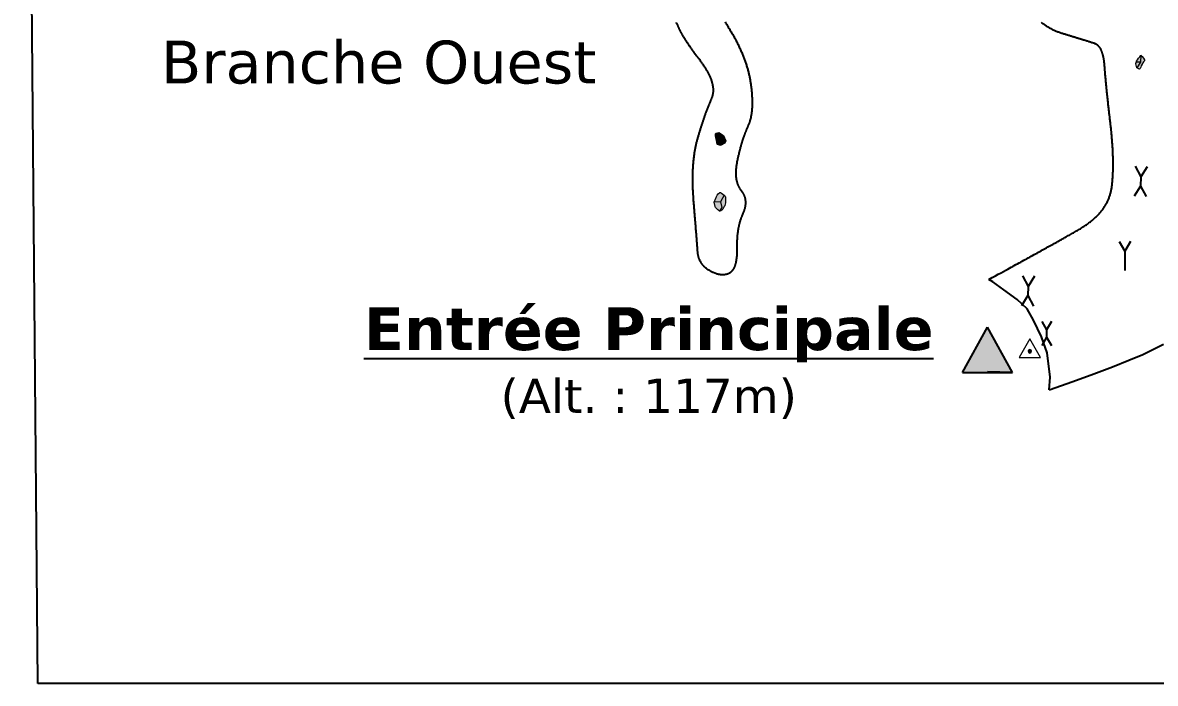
# Model space of a CAD drawing. Header units: metres. Extents: x -231 to 724, y -201 to 398.
# Drawn here: x -229.2 to -70.5, y 154.3 to 246.8 of the extents above; entities that cross this region are included whole.
import ezdxf

# ---------------------------------------------------------------- set-up
doc = ezdxf.new("R2010")
doc.units = ezdxf.units.M
doc.header["$MEASUREMENT"] = 0
for name, color, linetype in [('Espace Papier - Cadre Visible', 250, 'Continuous'), ('Topo Dessin - Divers', 92, 'Continuous'), ('Topo Dessin - Entrées', 224, 'Continuous'), ('Topo Dessin - Galeries', 10, 'Continuous'), ('Topo Dessin - Légendes Grosses', 176, 'Continuous'), ('Topo Dessin - Puits', 36, 'Continuous'), ('Topo Dessin - Sols', 32, 'Continuous'), ('Topo Dessin - Spéléothèmes', 26, 'Continuous')]:
    doc.layers.add(name, color=color, linetype=linetype)
doc.linetypes.add('RESSAUT_2', pattern='A,1,[136,SpeleoPuits.shx,S=1,R=0,X=0,Y=0],1', length=2)

# ---------------------------------------------------------------- blocks, each defined once
blk = doc.blocks.new('Station topo')
at = {"layer": 'Topo Dessin - Divers'}
h = blk.add_hatch(color=256, dxfattribs=at)
h.dxf.hatch_style = 2
edge = h.paths.add_edge_path()
edge.add_spline(control_points=[(0.25, 0), (0.25, -0.14), (0.14, -0.25), (0, -0.25), (-0.14, -0.25), (-0.25, -0.14), (-0.25, 0), (-0.25, 0.14), (-0.14, 0.25), (0, 0.25), (0.14, 0.25), (0.25, 0.14), (0.25, 0)], knot_values=[0, 0, 0, 0, 1, 1, 1, 2, 2, 2, 3, 3, 3, 4, 4, 4, 4], degree=3, periodic=0)
at = {"layer": 'Topo Dessin - Divers', "lineweight": 5}
blk.add_lwpolyline([(-1.5, -0.87), (1.5, -0.87), (0, 1.73), (-1.5, -0.87)], dxfattribs=at)
blk.add_open_spline([(0.25, 0), (0.25, -0.14), (0.14, -0.25), (0, -0.25), (-0.14, -0.25), (-0.25, -0.14), (-0.25, 0), (-0.25, 0.14), (-0.14, 0.25), (0, 0.25), (0.14, 0.25), (0.25, 0.14), (0.25, 0)], degree=3, knots=[0, 0, 0, 0, 1, 1, 1, 2, 2, 2, 3, 3, 3, 4, 4, 4, 4], dxfattribs=at)
blk = doc.blocks.new('Colonne')
at = {"layer": 'Topo Dessin - Spéléothèmes'}
for p, q in [((-0.8, 1.98), (0, 0.61)), ((0.79, 1.98), (0, 0.61)), ((0, 0.61), (0, -0.61)), ((0, -0.61), (-0.79, -1.98)), ((0, -0.6), (0.8, -1.98))]:
    blk.add_line(p, q, dxfattribs=at)
blk = doc.blocks.new('Stalagtite')
at = {"layer": 'Topo Dessin - Spéléothèmes'}
for p, q in [((-0.8, 1.38), (0, 0)), ((0.79, 1.38), (0, 0.01)), ((0, 0), (0, -2.68))]:
    blk.add_line(p, q, dxfattribs=at)
blk = doc.blocks.new('Pierre 011')
at = {"layer": 'Topo Dessin - Spéléothèmes'}
h = blk.add_hatch(color=255, dxfattribs=at)
h.dxf.hatch_style = 2
edge = h.paths.add_edge_path()
edge.add_spline(control_points=[(-0.63, 0.8), (-0.63, 0.8), (-0.74, 0.69), (-0.63, 0.16), (-0.53, -0.38), (-0.42, -0.8), (-0.42, -0.8), (-0.42, -0.8), (0.01, -0.91), (0.01, -0.91), (0.01, -0.91), (0.65, -0.59), (0.65, -0.59), (0.65, -0.59), (0.76, -0.27), (0.76, -0.27), (0.76, -0.27), (0.44, 0.48), (0.44, 0.48), (0.44, 0.48), (-0.21, 0.91), (-0.21, 0.91), (-0.21, 0.91), (-0.63, 0.8), (-0.63, 0.8)], knot_values=[0, 0, 0, 0, 1, 1, 1, 2, 2, 2, 3, 3, 3, 4, 4, 4, 5, 5, 5, 6, 6, 6, 7, 7, 7, 8, 8, 8, 8], degree=3, periodic=0)
at = {"layer": 'Topo Dessin - Spéléothèmes', "lineweight": 9}
blk.add_open_spline([(-0.63, 0.8), (-0.63, 0.8), (-0.74, 0.69), (-0.63, 0.16), (-0.53, -0.38), (-0.42, -0.8), (-0.42, -0.8), (-0.42, -0.8), (0.01, -0.91), (0.01, -0.91), (0.01, -0.91), (0.65, -0.59), (0.65, -0.59), (0.65, -0.59), (0.76, -0.27), (0.76, -0.27), (0.76, -0.27), (0.44, 0.48), (0.44, 0.48), (0.44, 0.48), (-0.21, 0.91), (-0.21, 0.91), (-0.21, 0.91), (-0.63, 0.8), (-0.63, 0.8)], degree=3, knots=[0, 0, 0, 0, 1, 1, 1, 2, 2, 2, 3, 3, 3, 4, 4, 4, 5, 5, 5, 6, 6, 6, 7, 7, 7, 8, 8, 8, 8], dxfattribs=at)
blk = doc.blocks.new('*U162')
at = {"layer": 'Topo Dessin - Spéléothèmes'}
h = blk.add_hatch(color=255, dxfattribs=at)
h.dxf.hatch_style = 2
edge = h.paths.add_edge_path()
edge.add_spline(control_points=[(-0.32, 0.53), (-0.32, 0.53), (-0.64, 0.86), (-0.96, 0.21), (-1.28, -0.43), (-1.28, -0.43), (-1.28, -0.43), (-1.28, -0.43), (-0.64, -0.64), (-0.21, -0.75), (0.21, -0.86), (0.64, -0.75), (0.64, -0.75), (0.64, -0.75), (1.28, -0.21), (1.28, -0.21), (1.28, -0.21), (1.5, 0.43), (1.18, 0.43), (0.86, 0.43), (0.32, 0.43), (0.32, 0.43), (0.32, 0.43), (-0.32, 0.53), (-0.32, 0.53)], knot_values=[0, 0, 0, 0, 1, 1, 1, 2, 2, 2, 3, 3, 3, 4, 4, 4, 5, 5, 5, 6, 6, 6, 7, 7, 7, 8, 8, 8, 8], degree=3, periodic=0)
at = {"layer": 'Topo Dessin - Spéléothèmes', "lineweight": 5}
for points in [[(-1.28, -0.43), (0, 0), (1.28, -0.21)], [(0, 0), (0.32, -0.79)]]:
    blk.add_lwpolyline(points, dxfattribs=at)
at = {"layer": 'Topo Dessin - Spéléothèmes', "lineweight": 9}
blk.add_open_spline([(-0.32, 0.53), (-0.32, 0.53), (-0.64, 0.86), (-0.96, 0.21), (-1.28, -0.43), (-1.28, -0.43), (-1.28, -0.43), (-1.28, -0.43), (-0.64, -0.64), (-0.21, -0.75), (0.21, -0.86), (0.64, -0.75), (0.64, -0.75), (0.64, -0.75), (1.28, -0.21), (1.28, -0.21), (1.28, -0.21), (1.5, 0.43), (1.18, 0.43), (0.86, 0.43), (0.32, 0.43), (0.32, 0.43), (0.32, 0.43), (-0.32, 0.53), (-0.32, 0.53)], degree=3, knots=[0, 0, 0, 0, 1, 1, 1, 2, 2, 2, 3, 3, 3, 4, 4, 4, 5, 5, 5, 6, 6, 6, 7, 7, 7, 8, 8, 8, 8], dxfattribs=at)
blk = doc.blocks.new('*U168')
at = {"layer": 'Topo Dessin - Spéléothèmes'}
h = blk.add_hatch(color=255, dxfattribs=at)
h.dxf.hatch_style = 2
edge = h.paths.add_edge_path()
edge.add_spline(control_points=[(8, 26.8), (0, 26.8), (-10.7, 21.4), (-18.7, 18.7), (-26.7, 16.1), (-34.8, 13.4), (-37.4, 2.7), (-40.1, -8), (-42.8, -18.7), (-42.8, -18.7), (-42.8, -18.7), (-40.1, -24.1), (-32.1, -26.7), (-24.1, -29.4), (-8, -29.4), (-8, -29.4), (-8, -29.4), (13.4, -29.4), (13.4, -29.4), (13.4, -29.4), (32.1, -16), (32.1, -16), (32.1, -16), (37.4, -10.7), (40.1, -2.7), (42.8, 5.4), (45.5, 13.4), (45.5, 13.4), (45.5, 13.4), (40.1, 24.1), (29.4, 24.1), (18.7, 24.1), (8, 26.8), (8, 26.8)], knot_values=[0, 0, 0, 0, 1, 1, 1, 2, 2, 2, 3, 3, 3, 4, 4, 4, 5, 5, 5, 6, 6, 6, 7, 7, 7, 8, 8, 8, 9, 9, 9, 10, 10, 10, 11, 11, 11, 11], degree=3, periodic=0)
at = {"layer": 'Topo Dessin - Spéléothèmes', "lineweight": 5}
for points in [[(-37.4, 2.7), (0, 0), (24.1, 16.1), (45.5, 13.4)], [(0, 0), (13.4, -29.4)]]:
    blk.add_lwpolyline(points, dxfattribs=at)
at = {"layer": 'Topo Dessin - Spéléothèmes', "lineweight": 9}
blk.add_open_spline([(8, 26.8), (0, 26.8), (-10.7, 21.4), (-18.7, 18.7), (-26.7, 16.1), (-34.8, 13.4), (-37.4, 2.7), (-40.1, -8), (-42.8, -18.7), (-42.8, -18.7), (-42.8, -18.7), (-40.1, -24.1), (-32.1, -26.7), (-24.1, -29.4), (-8, -29.4), (-8, -29.4), (-8, -29.4), (13.4, -29.4), (13.4, -29.4), (13.4, -29.4), (32.1, -16), (32.1, -16), (32.1, -16), (37.4, -10.7), (40.1, -2.7), (42.8, 5.4), (45.5, 13.4), (45.5, 13.4), (45.5, 13.4), (40.1, 24.1), (29.4, 24.1), (18.7, 24.1), (8, 26.8), (8, 26.8)], degree=3, knots=[0, 0, 0, 0, 1, 1, 1, 2, 2, 2, 3, 3, 3, 4, 4, 4, 5, 5, 5, 6, 6, 6, 7, 7, 7, 8, 8, 8, 9, 9, 9, 10, 10, 10, 11, 11, 11, 11], dxfattribs=at)

msp = doc.modelspace()

# ---------------------------------------------------------------- hatches: boundary and pattern name
at = {"layer": 'Topo Dessin - Entrées'}
h = msp.add_hatch(color=256, dxfattribs=at)
h.dxf.hatch_style = 1
h.paths.add_polyline_path([(-97.54, 197.83), (-90.54, 197.83), (-94.07, 204.16)])

# ---------------------------------------------------------------- linework, layer by layer
at = {"layer": 'Espace Papier - Cadre Visible'}
for p, q in [((-227.11, 154.29), (-229.24, 398.02)), ((174.22, 154.29), (-227.11, 154.29))]:
    msp.add_line(p, q, dxfattribs=at)
at = {"layer": 'Topo Dessin - Divers', "lineweight": 5}
msp.add_open_spline([(-87.88, 200.8), (-87.88, 200.66), (-87.99, 200.55), (-88.13, 200.55), (-88.27, 200.55), (-88.38, 200.66), (-88.38, 200.8), (-88.38, 200.93), (-88.27, 201.05), (-88.13, 201.05), (-87.99, 201.05), (-87.88, 200.93), (-87.88, 200.8)], degree=3, knots=[0, 0, 0, 0, 1, 1, 1, 2, 2, 2, 3, 3, 3, 4, 4, 4, 4], dxfattribs=at)
msp.add_open_spline([(-87.88, 200.8), (-87.88, 200.66), (-87.99, 200.55), (-88.13, 200.55), (-88.27, 200.55), (-88.38, 200.66), (-88.38, 200.8), (-88.38, 200.93), (-88.27, 201.05), (-88.13, 201.05), (-87.99, 201.05), (-87.88, 200.93), (-87.88, 200.8)], degree=3, knots=[0, 0, 0, 0, 1, 1, 1, 2, 2, 2, 3, 3, 3, 4, 4, 4, 4], dxfattribs=at)
at = {"layer": 'Topo Dessin - Entrées'}
for p, q in [((-97.54, 197.83), (-94.07, 204.16)), ((-90.54, 197.83), (-94.07, 204.16)), ((-97.54, 197.83), (-90.54, 197.83)), ((-90.54, 197.83), (-94.04, 197.91))]:
    msp.add_line(p, q, dxfattribs=at)
at = {"layer": 'Topo Dessin - Galeries'}
for points in [[(-130.82, 246.93), (-130.75, 246.81), (-130.67, 246.69), (-130.6, 246.57), (-130.52, 246.44), (-130.45, 246.32), (-130.37, 246.19), (-130.29, 246.07), (-130.22, 245.94), (-130.14, 245.81), (-130.06, 245.68), (-129.99, 245.56), (-129.91, 245.43), (-129.84, 245.3), (-129.76, 245.17), (-129.69, 245.04), (-129.62, 244.91), (-129.54, 244.78), (-129.47, 244.65), (-129.41, 244.53), (-129.34, 244.4), (-129.27, 244.27), (-129.2, 244.14), (-129.14, 244.02), (-129.07, 243.89), (-129.01, 243.76), (-128.95, 243.64), (-128.89, 243.51), (-128.83, 243.38), (-128.77, 243.26), (-128.71, 243.13), (-128.66, 243), (-128.6, 242.88), (-128.54, 242.75), (-128.49, 242.63), (-128.44, 242.5), (-128.39, 242.38), (-128.34, 242.25), (-128.29, 242.13), (-128.24, 242), (-128.19, 241.88), (-128.14, 241.75), (-128.1, 241.63), (-128.05, 241.51), (-128.01, 241.38), (-127.97, 241.26), (-127.92, 241.14), (-127.88, 241.01), (-127.84, 240.89), (-127.81, 240.77), (-127.77, 240.65), (-127.73, 240.52), (-127.7, 240.4), (-127.66, 240.28), (-127.63, 240.16), (-127.6, 240.04), (-127.56, 239.91), (-127.53, 239.79), (-127.5, 239.67), (-127.48, 239.55), (-127.45, 239.43), (-127.42, 239.31), (-127.4, 239.19), (-127.37, 239.07), (-127.35, 238.95), (-127.33, 238.83), (-127.31, 238.71), (-127.29, 238.59), (-127.27, 238.47), (-127.25, 238.35), (-127.23, 238.23), (-127.21, 238.12), (-127.2, 238), (-127.18, 237.88), (-127.17, 237.77), (-127.16, 237.65), (-127.14, 237.54), (-127.13, 237.42), (-127.12, 237.31), (-127.11, 237.2), (-127.1, 237.09), (-127.09, 236.98), (-127.08, 236.87), (-127.07, 236.76), (-127.07, 236.65), (-127.06, 236.55), (-127.06, 236.44), (-127.05, 236.34), (-127.05, 236.23), (-127.04, 236.13), (-127.04, 236.03), (-127.04, 235.93), (-127.03, 235.83), (-127.03, 235.73), (-127.03, 235.63), (-127.03, 235.54), (-127.03, 235.44), (-127.04, 235.35), (-127.04, 235.25), (-127.04, 235.16), (-127.05, 235.07), (-127.05, 234.98), (-127.05, 234.88), (-127.06, 234.8), (-127.07, 234.71), (-127.07, 234.62), (-127.08, 234.53), (-127.09, 234.45), (-127.1, 234.36), (-127.11, 234.28), (-127.12, 234.2), (-127.13, 234.11), (-127.14, 234.03), (-127.15, 233.95), (-127.17, 233.87), (-127.18, 233.8), (-127.2, 233.72), (-127.21, 233.64), (-127.23, 233.57), (-127.24, 233.49), (-127.26, 233.42), (-127.28, 233.35), (-127.3, 233.27), (-127.32, 233.2), (-127.34, 233.13), (-127.36, 233.06), (-127.38, 233), (-127.4, 232.93), (-127.42, 232.86), (-127.44, 232.8), (-127.47, 232.73), (-127.49, 232.67), (-127.52, 232.61), (-127.54, 232.55), (-127.57, 232.48), (-127.6, 232.42), (-127.62, 232.36), (-127.65, 232.3), (-127.67, 232.24), (-127.7, 232.17), (-127.73, 232.11), (-127.76, 232.05), (-127.78, 231.99), (-127.81, 231.93), (-127.84, 231.86), (-127.86, 231.8), (-127.89, 231.73), (-127.91, 231.67), (-127.94, 231.6), (-127.97, 231.54), (-127.99, 231.47), (-128.02, 231.41), (-128.04, 231.34), (-128.07, 231.27), (-128.09, 231.2), (-128.12, 231.13), (-128.14, 231.07), (-128.17, 231), (-128.19, 230.93), (-128.22, 230.85), (-128.24, 230.78), (-128.27, 230.71), (-128.29, 230.64), (-128.32, 230.57), (-128.34, 230.49), (-128.37, 230.42), (-128.39, 230.35), (-128.41, 230.27), (-128.44, 230.2), (-128.46, 230.12), (-128.48, 230.04), (-128.51, 229.97), (-128.53, 229.89), (-128.55, 229.81), (-128.58, 229.73), (-128.6, 229.66), (-128.62, 229.58), (-128.64, 229.5), (-128.67, 229.42), (-128.69, 229.34), (-128.71, 229.26), (-128.73, 229.17), (-128.75, 229.09), (-128.78, 229.01), (-128.8, 228.93), (-128.82, 228.84), (-128.84, 228.76), (-128.86, 228.68), (-128.88, 228.59), (-128.9, 228.5), (-128.92, 228.42), (-128.95, 228.33), (-128.97, 228.25), (-128.99, 228.16), (-129.01, 228.07), (-129.03, 227.98), (-129.05, 227.89), (-129.07, 227.8), (-129.09, 227.72), (-129.1, 227.63), (-129.12, 227.54), (-129.14, 227.45), (-129.16, 227.36), (-129.17, 227.28), (-129.19, 227.19), (-129.2, 227.1), (-129.22, 227.02), (-129.23, 226.93), (-129.24, 226.85), (-129.26, 226.76), (-129.27, 226.68), (-129.28, 226.6), (-129.28, 226.52), (-129.29, 226.44), (-129.3, 226.36), (-129.31, 226.28), (-129.31, 226.2), (-129.32, 226.12), (-129.32, 226.04), (-129.32, 225.97), (-129.32, 225.89), (-129.33, 225.82), (-129.33, 225.74), (-129.33, 225.67), (-129.32, 225.6), (-129.32, 225.53), (-129.32, 225.45), (-129.32, 225.38), (-129.31, 225.31), (-129.3, 225.25), (-129.3, 225.18), (-129.29, 225.11), (-129.28, 225.04), (-129.27, 224.98), (-129.26, 224.91), (-129.25, 224.85), (-129.24, 224.78), (-129.23, 224.72), (-129.21, 224.66), (-129.2, 224.6), (-129.18, 224.54), (-129.17, 224.48), (-129.15, 224.42), (-129.13, 224.36), (-129.11, 224.3), (-129.1, 224.25), (-129.07, 224.19), (-129.05, 224.13), (-129.03, 224.08), (-129.01, 224.02), (-128.98, 223.97), (-128.96, 223.92), (-128.93, 223.87), (-128.91, 223.82), (-128.88, 223.77), (-128.85, 223.72), (-128.82, 223.67), (-128.79, 223.62), (-128.76, 223.57), (-128.73, 223.52), (-128.7, 223.48), (-128.67, 223.43), (-128.64, 223.39), (-128.6, 223.34), (-128.57, 223.3), (-128.54, 223.25), (-128.51, 223.21), (-128.48, 223.16), (-128.45, 223.12), (-128.42, 223.07), (-128.39, 223.03), (-128.36, 222.98), (-128.33, 222.94), (-128.31, 222.89), (-128.28, 222.85), (-128.26, 222.8), (-128.23, 222.75), (-128.21, 222.71), (-128.19, 222.66), (-128.17, 222.61), (-128.15, 222.56), (-128.13, 222.52), (-128.11, 222.47), (-128.1, 222.42), (-128.08, 222.37), (-128.07, 222.32), (-128.06, 222.27), (-128.04, 222.23), (-128.03, 222.18), (-128.02, 222.13), (-128.01, 222.08), (-128, 222.03), (-128, 221.98), (-127.99, 221.93), (-127.98, 221.87), (-127.98, 221.82), (-127.98, 221.77), (-127.97, 221.72), (-127.97, 221.67), (-127.97, 221.62), (-127.97, 221.56), (-127.97, 221.51), (-127.98, 221.46), (-127.98, 221.41), (-127.98, 221.35), (-127.99, 221.3), (-128, 221.25), (-128, 221.19), (-128.01, 221.14), (-128.02, 221.08), (-128.03, 221.03), (-128.04, 220.97), (-128.06, 220.92), (-128.07, 220.86), (-128.08, 220.81), (-128.1, 220.75), (-128.11, 220.69), (-128.13, 220.64), (-128.15, 220.58), (-128.17, 220.52), (-128.19, 220.47), (-128.21, 220.41), (-128.23, 220.35), (-128.26, 220.29), (-128.28, 220.23), (-128.3, 220.18), (-128.33, 220.12), (-128.35, 220.06), (-128.38, 220), (-128.4, 219.94), (-128.43, 219.88), (-128.45, 219.82), (-128.48, 219.76), (-128.5, 219.69), (-128.53, 219.63), (-128.55, 219.57), (-128.58, 219.51), (-128.6, 219.44), (-128.62, 219.38), (-128.64, 219.31), (-128.67, 219.25), (-128.69, 219.18), (-128.71, 219.12), (-128.73, 219.05), (-128.75, 218.98), (-128.77, 218.92), (-128.79, 218.85), (-128.81, 218.78), (-128.82, 218.71), (-128.84, 218.64), (-128.86, 218.57), (-128.88, 218.5), (-128.89, 218.43), (-128.91, 218.36), (-128.92, 218.29), (-128.94, 218.22), (-128.95, 218.15), (-128.97, 218.08), (-128.98, 218), (-128.99, 217.93), (-129.01, 217.85), (-129.02, 217.78), (-129.03, 217.7), (-129.04, 217.63), (-129.05, 217.55), (-129.06, 217.48), (-129.07, 217.4), (-129.08, 217.32), (-129.09, 217.24), (-129.1, 217.17), (-129.11, 217.09), (-129.11, 217.01), (-129.12, 216.93), (-129.13, 216.85), (-129.13, 216.77), (-129.14, 216.69), (-129.14, 216.61), (-129.15, 216.52), (-129.15, 216.44), (-129.16, 216.36), (-129.16, 216.27), (-129.16, 216.19), (-129.17, 216.11), (-129.17, 216.02), (-129.17, 215.94), (-129.17, 215.85), (-129.17, 215.77), (-129.17, 215.68), (-129.17, 215.59), (-129.17, 215.51), (-129.17, 215.42), (-129.17, 215.33), (-129.17, 215.25), (-129.17, 215.16), (-129.17, 215.08), (-129.17, 214.99), (-129.17, 214.91), (-129.17, 214.83), (-129.17, 214.74), (-129.18, 214.66), (-129.18, 214.58), (-129.18, 214.51), (-129.19, 214.43), (-129.19, 214.35), (-129.19, 214.28), (-129.2, 214.2), (-129.2, 214.13), (-129.21, 214.05), (-129.22, 213.98), (-129.22, 213.91), (-129.23, 213.84), (-129.24, 213.78), (-129.25, 213.71), (-129.26, 213.64), (-129.27, 213.58), (-129.28, 213.51), (-129.29, 213.45), (-129.3, 213.39), (-129.31, 213.33), (-129.33, 213.27), (-129.34, 213.21), (-129.35, 213.15), (-129.37, 213.09), (-129.38, 213.04), (-129.4, 212.98), (-129.41, 212.93), (-129.43, 212.88), (-129.44, 212.83), (-129.46, 212.78), (-129.48, 212.73), (-129.5, 212.68), (-129.52, 212.63), (-129.53, 212.58), (-129.55, 212.54), (-129.57, 212.49), (-129.6, 212.45), (-129.62, 212.41), (-129.64, 212.37), (-129.66, 212.33), (-129.68, 212.29), (-129.71, 212.25), (-129.73, 212.21), (-129.76, 212.18), (-129.78, 212.14), (-129.81, 212.11), (-129.83, 212.08), (-129.86, 212.05), (-129.89, 212.02), (-129.91, 211.99), (-129.94, 211.96), (-129.97, 211.93), (-130, 211.9), (-130.03, 211.88), (-130.06, 211.85), (-130.09, 211.83), (-130.12, 211.81), (-130.15, 211.79), (-130.18, 211.76), (-130.22, 211.74), (-130.25, 211.73), (-130.28, 211.71), (-130.32, 211.69), (-130.35, 211.67), (-130.38, 211.66), (-130.42, 211.64), (-130.45, 211.63), (-130.49, 211.61), (-130.52, 211.6), (-130.56, 211.59), (-130.6, 211.58), (-130.63, 211.57), (-130.67, 211.56), (-130.71, 211.55), (-130.74, 211.54), (-130.78, 211.53), (-130.82, 211.53), (-130.86, 211.52), (-130.9, 211.52), (-130.94, 211.51), (-130.98, 211.51), (-131.02, 211.5), (-131.06, 211.5), (-131.1, 211.5), (-131.14, 211.5), (-131.18, 211.5), (-131.22, 211.5), (-131.26, 211.5), (-131.3, 211.51), (-131.35, 211.51), (-131.39, 211.51), (-131.43, 211.52), (-131.48, 211.52), (-131.52, 211.53), (-131.56, 211.54), (-131.61, 211.55), (-131.65, 211.56), (-131.7, 211.56), (-131.75, 211.57), (-131.79, 211.59), (-131.84, 211.6), (-131.88, 211.61), (-131.93, 211.62), (-131.98, 211.64), (-132.03, 211.65), (-132.07, 211.67), (-132.12, 211.68), (-132.17, 211.7), (-132.22, 211.72), (-132.27, 211.74), (-132.32, 211.76), (-132.37, 211.78), (-132.42, 211.8), (-132.47, 211.82), (-132.52, 211.84), (-132.57, 211.87), (-132.62, 211.89), (-132.68, 211.92), (-132.73, 211.94), (-132.78, 211.97), (-132.83, 211.99), (-132.88, 212.02), (-132.93, 212.05), (-132.98, 212.08), (-133.03, 212.11), (-133.08, 212.14), (-133.13, 212.17), (-133.18, 212.2), (-133.23, 212.23), (-133.27, 212.26), (-133.32, 212.29), (-133.36, 212.33), (-133.41, 212.36), (-133.45, 212.39), (-133.5, 212.43), (-133.54, 212.46), (-133.58, 212.5), (-133.62, 212.53), (-133.66, 212.57), (-133.7, 212.61), (-133.74, 212.64), (-133.77, 212.68), (-133.81, 212.72), (-133.85, 212.76), (-133.88, 212.8), (-133.92, 212.84), (-133.95, 212.88), (-133.98, 212.92), (-134.01, 212.96), (-134.05, 213), (-134.08, 213.04), (-134.11, 213.09), (-134.14, 213.13), (-134.16, 213.17), (-134.19, 213.22), (-134.22, 213.26), (-134.24, 213.31), (-134.27, 213.35), (-134.29, 213.4), (-134.32, 213.44), (-134.34, 213.49), (-134.36, 213.54), (-134.38, 213.59), (-134.4, 213.63), (-134.42, 213.68), (-134.44, 213.73), (-134.46, 213.78), (-134.48, 213.83), (-134.49, 213.88), (-134.51, 213.94), (-134.53, 213.99), (-134.54, 214.04), (-134.55, 214.09), (-134.57, 214.15), (-134.58, 214.2), (-134.59, 214.26), (-134.6, 214.31), (-134.61, 214.37), (-134.62, 214.42), (-134.63, 214.48), (-134.63, 214.54), (-134.64, 214.59), (-134.65, 214.65), (-134.65, 214.71), (-134.66, 214.77), (-134.67, 214.83), (-134.67, 214.9), (-134.68, 214.96), (-134.68, 215.03), (-134.69, 215.09), (-134.69, 215.16), (-134.69, 215.23), (-134.7, 215.3), (-134.71, 215.37), (-134.71, 215.45), (-134.72, 215.53), (-134.72, 215.6), (-134.73, 215.68), (-134.73, 215.76), (-134.74, 215.85), (-134.75, 215.93), (-134.75, 216.02), (-134.76, 216.11), (-134.77, 216.19), (-134.77, 216.29), (-134.78, 216.38), (-134.79, 216.47), (-134.8, 216.57), (-134.8, 216.67), (-134.81, 216.76), (-134.82, 216.87), (-134.83, 216.97), (-134.83, 217.07), (-134.84, 217.18), (-134.85, 217.28), (-134.86, 217.39), (-134.87, 217.5), (-134.88, 217.62), (-134.89, 217.73), (-134.9, 217.85), (-134.91, 217.96), (-134.92, 218.08), (-134.92, 218.2), (-134.93, 218.32), (-134.94, 218.45), (-134.95, 218.57), (-134.97, 218.7), (-134.98, 218.83), (-134.99, 218.96), (-135, 219.09), (-135.01, 219.22), (-135.02, 219.36), (-135.03, 219.49), (-135.04, 219.63), (-135.05, 219.77), (-135.07, 219.91), (-135.08, 220.06), (-135.09, 220.2), (-135.1, 220.35), (-135.11, 220.5), (-135.13, 220.65), (-135.14, 220.8), (-135.15, 220.95), (-135.16, 221.1), (-135.18, 221.26), (-135.19, 221.42), (-135.2, 221.58), (-135.22, 221.73), (-135.23, 221.89), (-135.24, 222.05), (-135.25, 222.21), (-135.26, 222.37), (-135.27, 222.53), (-135.28, 222.69), (-135.29, 222.85), (-135.3, 223.01), (-135.31, 223.16), (-135.32, 223.32), (-135.33, 223.47), (-135.33, 223.63), (-135.34, 223.78), (-135.34, 223.94), (-135.35, 224.09), (-135.35, 224.24), (-135.35, 224.39), (-135.36, 224.54), (-135.36, 224.69), (-135.36, 224.83), (-135.36, 224.98), (-135.36, 225.13), (-135.36, 225.27), (-135.35, 225.42), (-135.35, 225.56), (-135.35, 225.7), (-135.34, 225.84), (-135.34, 225.98), (-135.33, 226.12), (-135.33, 226.26), (-135.32, 226.4), (-135.31, 226.54), (-135.3, 226.67), (-135.29, 226.81), (-135.28, 226.94), (-135.27, 227.08), (-135.26, 227.21), (-135.25, 227.34), (-135.24, 227.47), (-135.22, 227.6), (-135.21, 227.73), (-135.2, 227.86), (-135.18, 227.99), (-135.16, 228.12), (-135.15, 228.24), (-135.13, 228.37), (-135.11, 228.49), (-135.09, 228.62), (-135.07, 228.74), (-135.05, 228.86), (-135.03, 228.98), (-135.01, 229.1), (-134.98, 229.22), (-134.96, 229.34), (-134.94, 229.46), (-134.91, 229.57), (-134.89, 229.69), (-134.86, 229.8), (-134.83, 229.92), (-134.81, 230.03), (-134.78, 230.14), (-134.75, 230.25), (-134.72, 230.37), (-134.69, 230.48), (-134.66, 230.58), (-134.63, 230.69), (-134.6, 230.8), (-134.57, 230.91), (-134.54, 231.01), (-134.51, 231.12), (-134.47, 231.22), (-134.44, 231.33), (-134.41, 231.43), (-134.38, 231.53), (-134.35, 231.63), (-134.32, 231.74), (-134.29, 231.84), (-134.25, 231.94), (-134.22, 232.04), (-134.19, 232.13), (-134.16, 232.23), (-134.13, 232.33), (-134.1, 232.43), (-134.07, 232.52), (-134.04, 232.62), (-134.01, 232.71), (-133.98, 232.81), (-133.94, 232.9), (-133.91, 232.99), (-133.88, 233.08), (-133.85, 233.17), (-133.82, 233.26), (-133.79, 233.35), (-133.76, 233.44), (-133.73, 233.53), (-133.7, 233.62), (-133.67, 233.71), (-133.64, 233.79), (-133.61, 233.88), (-133.58, 233.96), (-133.55, 234.05), (-133.52, 234.13), (-133.49, 234.21), (-133.46, 234.3), (-133.42, 234.38), (-133.39, 234.46), (-133.36, 234.54), (-133.33, 234.62), (-133.3, 234.7), (-133.27, 234.78), (-133.24, 234.85), (-133.21, 234.93), (-133.18, 235.01), (-133.15, 235.08), (-133.12, 235.16), (-133.09, 235.23), (-133.06, 235.3), (-133.03, 235.38), (-133, 235.45), (-132.97, 235.52), (-132.94, 235.59), (-132.91, 235.66), (-132.88, 235.73), (-132.85, 235.8), (-132.82, 235.87), (-132.8, 235.94), (-132.77, 236), (-132.74, 236.07), (-132.71, 236.14), (-132.69, 236.21), (-132.66, 236.27), (-132.64, 236.34), (-132.61, 236.41), (-132.59, 236.48), (-132.57, 236.54), (-132.55, 236.61), (-132.54, 236.68), (-132.52, 236.75), (-132.51, 236.82), (-132.5, 236.89), (-132.49, 236.97), (-132.48, 237.04), (-132.47, 237.11), (-132.47, 237.19), (-132.46, 237.26), (-132.46, 237.33), (-132.46, 237.41), (-132.46, 237.48), (-132.47, 237.56), (-132.47, 237.64), (-132.48, 237.72), (-132.49, 237.79), (-132.5, 237.87), (-132.51, 237.95), (-132.52, 238.03), (-132.54, 238.11), (-132.56, 238.19), (-132.57, 238.28), (-132.59, 238.36), (-132.62, 238.44), (-132.64, 238.52), (-132.67, 238.61), (-132.69, 238.69), (-132.72, 238.78), (-132.75, 238.86), (-132.78, 238.95), (-132.82, 239.04), (-132.85, 239.12), (-132.89, 239.21), (-132.93, 239.3), (-132.97, 239.39), (-133.01, 239.48), (-133.06, 239.57), (-133.1, 239.66), (-133.15, 239.75), (-133.2, 239.85), (-133.25, 239.94), (-133.3, 240.03), (-133.36, 240.13), (-133.41, 240.22), (-133.47, 240.32), (-133.53, 240.41), (-133.59, 240.51), (-133.66, 240.61), (-133.72, 240.7), (-133.79, 240.8), (-133.85, 240.9), (-133.92, 241), (-134, 241.1), (-134.07, 241.2), (-134.14, 241.3), (-134.21, 241.4), (-134.29, 241.5), (-134.36, 241.6), (-134.43, 241.7), (-134.51, 241.8), (-134.58, 241.9), (-134.66, 241.99), (-134.73, 242.09), (-134.81, 242.19), (-134.88, 242.29), (-134.95, 242.38), (-135.02, 242.48), (-135.09, 242.57), (-135.16, 242.66), (-135.22, 242.76), (-135.29, 242.85), (-135.36, 242.94), (-135.42, 243.03), (-135.48, 243.12), (-135.55, 243.21), (-135.61, 243.29), (-135.67, 243.38), (-135.73, 243.47), (-135.79, 243.55), (-135.85, 243.64), (-135.9, 243.72), (-135.96, 243.8), (-136.02, 243.89), (-136.07, 243.97), (-136.12, 244.05), (-136.18, 244.13), (-136.23, 244.21), (-136.28, 244.28), (-136.33, 244.36), (-136.38, 244.44), (-136.42, 244.51), (-136.47, 244.59), (-136.52, 244.66), (-136.56, 244.74), (-136.61, 244.81), (-136.65, 244.88), (-136.69, 244.95), (-136.73, 245.02), (-136.77, 245.09), (-136.81, 245.16), (-136.85, 245.23), (-136.89, 245.29), (-136.93, 245.36), (-136.96, 245.42), (-137, 245.49), (-137.03, 245.55), (-137.07, 245.62), (-137.1, 245.68), (-137.13, 245.74), (-137.16, 245.8), (-137.19, 245.86), (-137.22, 245.92), (-137.24, 245.98), (-137.27, 246.03), (-137.3, 246.09), (-137.32, 246.14), (-137.35, 246.2), (-137.37, 246.25), (-137.39, 246.31), (-137.42, 246.36), (-137.44, 246.41), (-137.46, 246.47), (-137.49, 246.52), (-137.51, 246.57), (-137.54, 246.62), (-137.56, 246.68), (-137.59, 246.73), (-137.62, 246.78), (-137.65, 246.83)], [(-93.87, 210.86), (-93.39, 211.12), (-92.95, 211.36), (-92.54, 211.59), (-92.16, 211.79), (-91.82, 211.98), (-91.51, 212.15), (-91.23, 212.3), (-90.98, 212.44), (-90.75, 212.57), (-90.52, 212.69), (-90.3, 212.81), (-90.07, 212.94), (-89.85, 213.06), (-89.63, 213.18), (-89.41, 213.3), (-89.19, 213.42), (-88.98, 213.54), (-88.77, 213.66), (-88.55, 213.77), (-88.34, 213.89), (-88.14, 214), (-87.93, 214.12), (-87.73, 214.23), (-87.52, 214.34), (-87.32, 214.45), (-87.12, 214.56), (-86.93, 214.67), (-86.73, 214.78), (-86.54, 214.89), (-86.35, 214.99), (-86.16, 215.1), (-85.97, 215.2), (-85.78, 215.3), (-85.6, 215.41), (-85.42, 215.51), (-85.24, 215.61), (-85.06, 215.71), (-84.88, 215.8), (-84.7, 215.9), (-84.53, 216), (-84.36, 216.09), (-84.19, 216.19), (-84.02, 216.28), (-83.86, 216.37), (-83.69, 216.47), (-83.53, 216.56), (-83.37, 216.65), (-83.21, 216.74), (-83.05, 216.82), (-82.9, 216.91), (-82.74, 217), (-82.59, 217.08), (-82.44, 217.16), (-82.3, 217.25), (-82.15, 217.33), (-82, 217.41), (-81.86, 217.49), (-81.72, 217.57), (-81.58, 217.65), (-81.45, 217.73), (-81.31, 217.81), (-81.18, 217.89), (-81.05, 217.97), (-80.92, 218.05), (-80.79, 218.13), (-80.66, 218.21), (-80.54, 218.29), (-80.42, 218.37), (-80.3, 218.45), (-80.18, 218.53), (-80.06, 218.62), (-79.95, 218.7), (-79.84, 218.78), (-79.73, 218.87), (-79.62, 218.95), (-79.51, 219.04), (-79.41, 219.12), (-79.31, 219.21), (-79.21, 219.3), (-79.11, 219.39), (-79.01, 219.47), (-78.91, 219.56), (-78.82, 219.65), (-78.73, 219.74), (-78.64, 219.83), (-78.55, 219.92), (-78.47, 220.02), (-78.38, 220.11), (-78.3, 220.2), (-78.22, 220.29), (-78.15, 220.39), (-78.07, 220.48), (-78, 220.58), (-77.92, 220.67), (-77.85, 220.77), (-77.79, 220.86), (-77.72, 220.96), (-77.65, 221.06), (-77.59, 221.16), (-77.53, 221.26), (-77.47, 221.35), (-77.42, 221.45), (-77.36, 221.55), (-77.31, 221.66), (-77.26, 221.76), (-77.21, 221.86), (-77.16, 221.96), (-77.11, 222.07), (-77.07, 222.17), (-77.03, 222.27), (-76.99, 222.38), (-76.95, 222.48), (-76.92, 222.59), (-76.88, 222.7), (-76.85, 222.8), (-76.82, 222.91), (-76.79, 223.02), (-76.77, 223.13), (-76.74, 223.24), (-76.72, 223.35), (-76.7, 223.46), (-76.68, 223.57), (-76.66, 223.68), (-76.64, 223.79), (-76.63, 223.91), (-76.61, 224.02), (-76.6, 224.13), (-76.59, 224.25), (-76.58, 224.37), (-76.56, 224.48), (-76.55, 224.6), (-76.54, 224.72), (-76.54, 224.84), (-76.53, 224.96), (-76.52, 225.08), (-76.51, 225.2), (-76.5, 225.32), (-76.5, 225.45), (-76.49, 225.57), (-76.48, 225.7), (-76.48, 225.82), (-76.47, 225.95), (-76.47, 226.08), (-76.47, 226.21), (-76.46, 226.34), (-76.46, 226.47), (-76.46, 226.6), (-76.46, 226.73), (-76.46, 226.86), (-76.46, 226.99), (-76.46, 227.13), (-76.46, 227.26), (-76.46, 227.4), (-76.46, 227.54), (-76.46, 227.67), (-76.46, 227.81), (-76.47, 227.95), (-76.47, 228.09), (-76.48, 228.23), (-76.48, 228.38), (-76.49, 228.52), (-76.49, 228.66), (-76.5, 228.81), (-76.51, 228.95), (-76.51, 229.1), (-76.52, 229.24), (-76.53, 229.39), (-76.54, 229.54), (-76.55, 229.69), (-76.56, 229.84), (-76.57, 229.99), (-76.58, 230.14), (-76.59, 230.3), (-76.6, 230.45), (-76.62, 230.6), (-76.63, 230.76), (-76.64, 230.91), (-76.66, 231.07), (-76.67, 231.23), (-76.69, 231.39), (-76.7, 231.55), (-76.72, 231.71), (-76.74, 231.87), (-76.75, 232.03), (-76.77, 232.19), (-76.79, 232.35), (-76.81, 232.51), (-76.82, 232.68), (-76.84, 232.84), (-76.86, 233), (-76.88, 233.16), (-76.9, 233.32), (-76.92, 233.48), (-76.94, 233.64), (-76.95, 233.8), (-76.97, 233.95), (-76.99, 234.11), (-77.01, 234.26), (-77.03, 234.41), (-77.04, 234.57), (-77.06, 234.72), (-77.08, 234.86), (-77.09, 235.01), (-77.11, 235.16), (-77.13, 235.3), (-77.14, 235.45), (-77.16, 235.59), (-77.17, 235.73), (-77.19, 235.87), (-77.2, 236.01), (-77.22, 236.15), (-77.23, 236.29), (-77.25, 236.42), (-77.26, 236.56), (-77.28, 236.69), (-77.29, 236.82), (-77.3, 236.95), (-77.32, 237.08), (-77.33, 237.21), (-77.34, 237.33), (-77.36, 237.46), (-77.37, 237.58), (-77.38, 237.71), (-77.39, 237.83), (-77.4, 237.95), (-77.42, 238.07), (-77.43, 238.19), (-77.44, 238.3), (-77.45, 238.42), (-77.46, 238.53), (-77.47, 238.65), (-77.48, 238.76), (-77.49, 238.87), (-77.5, 238.98), (-77.51, 239.09), (-77.52, 239.19), (-77.53, 239.3), (-77.54, 239.4), (-77.55, 239.51), (-77.56, 239.61), (-77.56, 239.71), (-77.57, 239.81), (-77.58, 239.91), (-77.59, 240.01), (-77.6, 240.1), (-77.6, 240.2), (-77.61, 240.29), (-77.62, 240.38), (-77.62, 240.47), (-77.63, 240.56), (-77.64, 240.65), (-77.65, 240.74), (-77.65, 240.83), (-77.66, 240.91), (-77.67, 240.99), (-77.68, 241.08), (-77.68, 241.16), (-77.69, 241.24), (-77.7, 241.32), (-77.71, 241.4), (-77.72, 241.47), (-77.73, 241.55), (-77.74, 241.62), (-77.75, 241.7), (-77.77, 241.77), (-77.78, 241.84), (-77.79, 241.91), (-77.81, 241.98), (-77.82, 242.04), (-77.83, 242.11), (-77.85, 242.18), (-77.86, 242.24), (-77.88, 242.3), (-77.9, 242.36), (-77.91, 242.42), (-77.93, 242.48), (-77.95, 242.54), (-77.97, 242.6), (-77.99, 242.65), (-78.01, 242.71), (-78.03, 242.76), (-78.05, 242.81), (-78.07, 242.86), (-78.09, 242.91), (-78.11, 242.96), (-78.13, 243.01), (-78.16, 243.06), (-78.18, 243.1), (-78.2, 243.15), (-78.23, 243.19), (-78.25, 243.23), (-78.28, 243.27), (-78.31, 243.31), (-78.33, 243.35), (-78.36, 243.39), (-78.39, 243.42), (-78.41, 243.46), (-78.44, 243.49), (-78.47, 243.52), (-78.5, 243.55), (-78.53, 243.58), (-78.56, 243.61), (-78.59, 243.64), (-78.62, 243.67), (-78.65, 243.69), (-78.69, 243.72), (-78.72, 243.74), (-78.75, 243.76), (-78.79, 243.78), (-78.82, 243.8), (-78.86, 243.82), (-78.89, 243.84), (-78.93, 243.85), (-78.96, 243.87), (-79, 243.88), (-79.04, 243.9), (-79.08, 243.91), (-79.12, 243.93), (-79.16, 243.94), (-79.2, 243.95), (-79.24, 243.97), (-79.29, 243.98), (-79.33, 244), (-79.38, 244.01), (-79.43, 244.02), (-79.47, 244.04), (-79.52, 244.05), (-79.57, 244.07), (-79.63, 244.09), (-79.68, 244.1), (-79.73, 244.12), (-79.79, 244.14), (-79.84, 244.15), (-79.9, 244.17), (-79.96, 244.19), (-80.02, 244.21), (-80.08, 244.23), (-80.14, 244.25), (-80.21, 244.27), (-80.27, 244.29), (-80.34, 244.31), (-80.4, 244.33), (-80.47, 244.35), (-80.54, 244.37), (-80.61, 244.39), (-80.68, 244.41), (-80.75, 244.43), (-80.82, 244.46), (-80.9, 244.48), (-80.98, 244.5), (-81.05, 244.53), (-81.13, 244.55), (-81.21, 244.57), (-81.29, 244.6), (-81.37, 244.62), (-81.45, 244.65), (-81.54, 244.67), (-81.62, 244.7), (-81.71, 244.73), (-81.79, 244.75), (-81.88, 244.78), (-81.97, 244.81), (-82.06, 244.83), (-82.15, 244.86), (-82.25, 244.89), (-82.34, 244.92), (-82.44, 244.95), (-82.53, 244.98), (-82.63, 245.01), (-82.73, 245.04), (-82.83, 245.07), (-82.93, 245.1), (-83.03, 245.13), (-83.13, 245.16), (-83.24, 245.19), (-83.34, 245.22), (-83.45, 245.26), (-83.56, 245.29), (-83.66, 245.32), (-83.77, 245.36), (-83.88, 245.4), (-83.98, 245.43), (-84.09, 245.47), (-84.2, 245.51), (-84.31, 245.56), (-84.42, 245.6), (-84.52, 245.64), (-84.63, 245.69), (-84.74, 245.74), (-84.84, 245.79), (-84.95, 245.84), (-85.06, 245.89), (-85.16, 245.95), (-85.26, 246.01), (-85.37, 246.07), (-85.47, 246.13), (-85.57, 246.19), (-85.68, 246.25), (-85.78, 246.32), (-85.88, 246.39), (-85.98, 246.46), (-86.08, 246.53), (-86.18, 246.6), (-86.28, 246.68), (-86.38, 246.75), (-86.48, 246.83)], [(-85.41, 195.4), (-82.12, 196.56), (-79.16, 197.63), (-76.54, 198.63), (-74.25, 199.54), (-72.3, 200.37), (-70.69, 201.12), (-69.42, 201.79)]]:
    msp.add_lwpolyline(points, dxfattribs=at)
at = {"layer": 'Topo Dessin - Puits', "linetype": 'RESSAUT_2'}
msp.add_lwpolyline([(-85.41, 195.4), (-85.3, 197.17), (-85.68, 200.56), (-86.48, 202.81), (-87.62, 205.18), (-88.52, 206.74), (-89.9, 208.06), (-91.78, 209.41), (-93.33, 210.54), (-93.87, 210.86)], dxfattribs=at)

# ---------------------------------------------------------------- block references
at = {"layer": 'Topo Dessin - Puits', "linetype": 'Continuous'}
msp.add_blockref('Stalagtite', (-74.8, 214.8), dxfattribs=at)
at = {"layer": 'Topo Dessin - Sols', "ltscale": 0.1, "xscale": 1.057023959644543, "yscale": 1.057023959644543, "zscale": 1.057023959644543, "rotation": 357.6652321934}
for p in [(-72.59, 224.58), (-88.38, 209.24)]:
    msp.add_blockref('Colonne', p, dxfattribs=at)
at = {"layer": 'Topo Dessin - Sols', "ltscale": 0.1, "xscale": 0.8456191677156348, "yscale": 0.8456191677156348, "zscale": 0.8456191677156348}
msp.add_blockref('Colonne', (-85.77, 203.29), dxfattribs=at)
at = {"layer": 'Topo Dessin - Sols', "ltscale": 0.1}
msp.add_blockref('Station topo', (-88.13, 200.8), dxfattribs=at)
at = {"layer": 'Topo Dessin - Spéléothèmes', "rotation": 247.3155425535176}
for name, p, xscale, yscale, zscale in [('*U162', (-72.62, 241.29), 0.7149035724002146, 0.7149035724002146, 0.7149035724002146), ('*U168', (-131.45, 221.73), 0.02814580993701632, 0.02814580993701632, 0.02814580993701632)]:
    msp.add_blockref(name, p, dxfattribs=dict(at, xscale=xscale, yscale=yscale, zscale=zscale))
at = {"layer": 'Topo Dessin - Spéléothèmes'}
msp.add_blockref('Pierre 011', (-131.49, 230.55), dxfattribs=at)

# ---------------------------------------------------------------- texts
at = {"layer": 'Topo Dessin - Entrées', "insert": (-182.11, 206.97), "char_height": 6, "attachment_point": 1}
msp.add_mtext_dynamic_manual_height_columns('\\pxqc;{\\fVerdana|b1|i0|c0|p34;\\LEntrée Principale\\fVerdana|b0|i0|c0|p34;\\l\\P\\H0.8x;(Alt. : 117m)}', width=81.1722, gutter_width=12.5, heights=[0], dxfattribs=at)
at = {"layer": 'Topo Dessin - Légendes Grosses', "linetype": 'Continuous', "insert": (-209.85, 244.31), "char_height": 6, "attachment_point": 1}
msp.add_mtext_dynamic_manual_height_columns('{\\fVerdana|b0|i0|c0|p34;Branche Ouest}', width=65.5246, gutter_width=12.5, heights=[0], dxfattribs=at)

doc.saveas('drawing.dxf')
